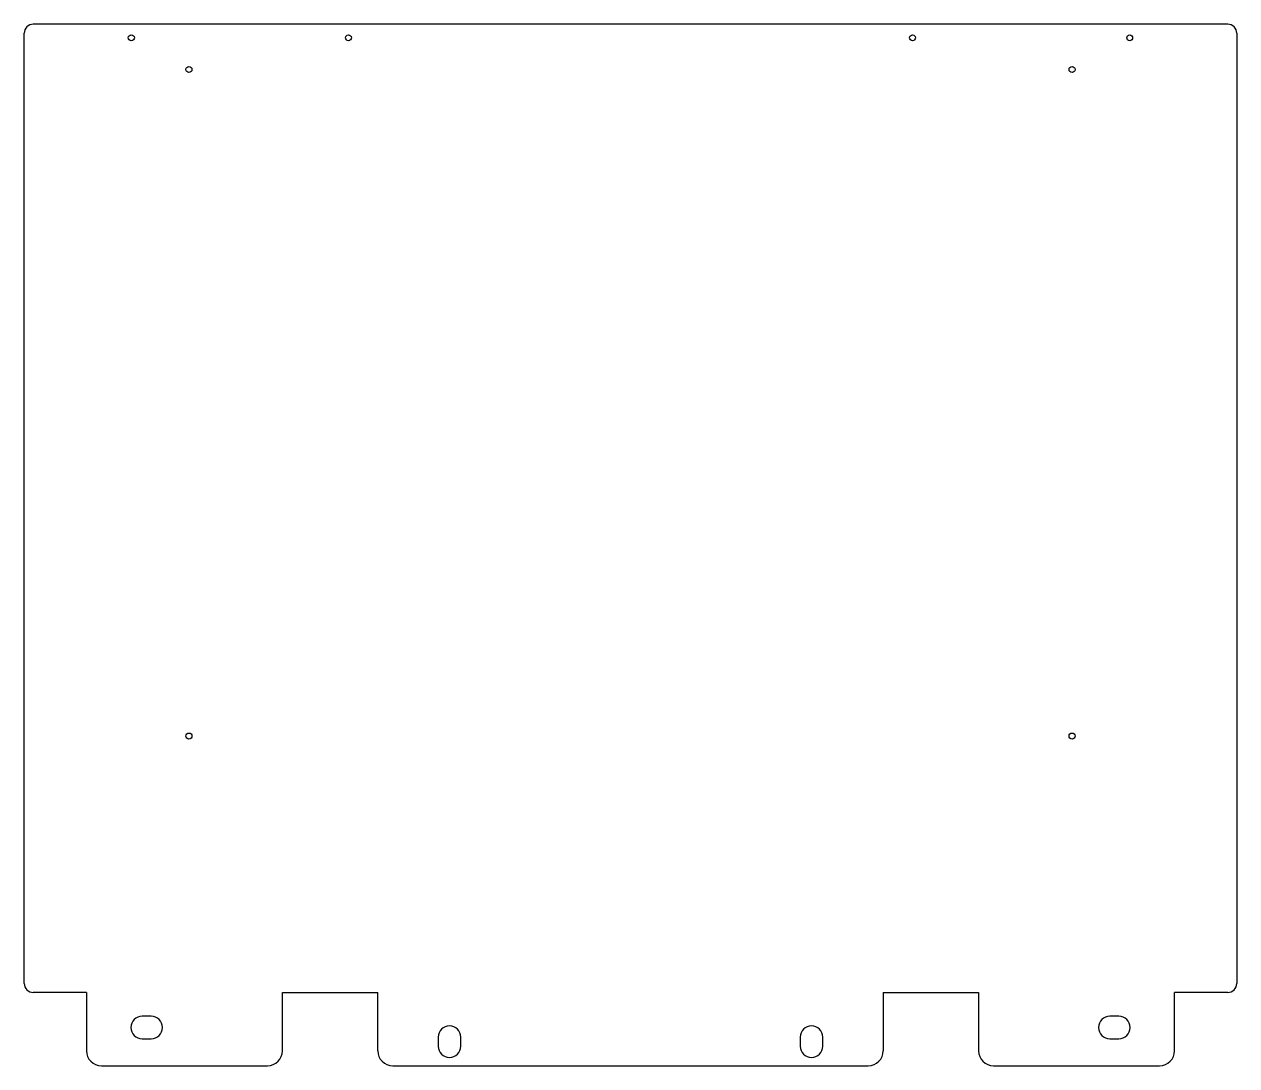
# Model space of a CAD drawing. Header units: millimetres. Extents: x 0 to 402, y 0 to 345.
import ezdxf

# ---------------------------------------------------------------- set-up
doc = ezdxf.new("R2010")
doc.units = ezdxf.units.MM

msp = doc.modelspace()

# ---------------------------------------------------------------- linework, layer by layer
at = {"color": 7, "linetype": 'Continuous', "lineweight": 25}
for p, q in [((0, 27.3), (0, 342.3)), ((399, 345.3), (3, 345.3)), ((402, 342.3), (402, 27.3)), ((20.6, 24.3), (3, 24.3)), ((20.6, 24.3), (20.6, 5)), ((85.6, 5), (85.6, 24.3)), ((85.6, 24.3), (117.2, 24.3)), ((117.2, 5), (117.2, 24.3)), ((284.8, 24.3), (316.4, 24.3)), ((284.8, 24.3), (284.8, 5)), ((316.4, 24.3), (316.4, 5)), ((399, 24.3), (381.4, 24.3)), ((381.4, 5), (381.4, 24.3)), ((42.1, 16.45), (39.1, 16.45)), ((362.9, 16.45), (359.9, 16.45)), ((39.1, 8.95), (42.1, 8.95)), ((137.25, 9.5), (137.25, 6.5)), ((144.75, 6.5), (144.75, 9.5)), ((257.25, 9.5), (257.25, 6.5)), ((264.75, 6.5), (264.75, 9.5)), ((359.9, 8.95), (362.9, 8.95)), ((25.6, 0), (80.6, 0)), ((122.2, 0), (279.8, 0)), ((321.4, 0), (376.4, 0))]:
    msp.add_line(p, q, dxfattribs=at)
for centre, radius in [((35.5, 340.8), 1), ((107.5, 340.8), 1), ((294.5, 340.8), 1), ((366.5, 340.8), 0.957), ((54.6, 330.3), 1), ((347.4, 330.3), 1), ((54.6, 109.3), 1), ((347.4, 109.3), 1)]:
    msp.add_circle(centre, radius, dxfattribs=at)
for centre, radius, start, end in [((3, 342.3), 3, 90, 180), ((399, 342.3), 3, 0, 90), ((3, 27.3), 3, 180, 270), ((399, 27.3), 3, 270, 0), ((39.1, 12.7), 3.75, 90, 270), ((42.1, 12.7), 3.75, 270, 90), ((359.9, 12.7), 3.75, 90, 270), ((362.9, 12.7), 3.75, 270, 90), ((141, 9.5), 3.75, 0, 180), ((261, 9.5), 3.75, 0, 180), ((25.6, 5), 5, 180, 270), ((80.6, 5), 5, 270, 0), ((122.2, 5), 5, 180, 270), ((141, 6.5), 3.75, 180, 0), ((261, 6.5), 3.75, 180, 0), ((279.8, 5), 5, 270, 0), ((321.4, 5), 5, 180, 270), ((376.4, 5), 5, 270, 0)]:
    msp.add_arc(centre, radius, start, end, dxfattribs=at)

doc.saveas('drawing.dxf')
